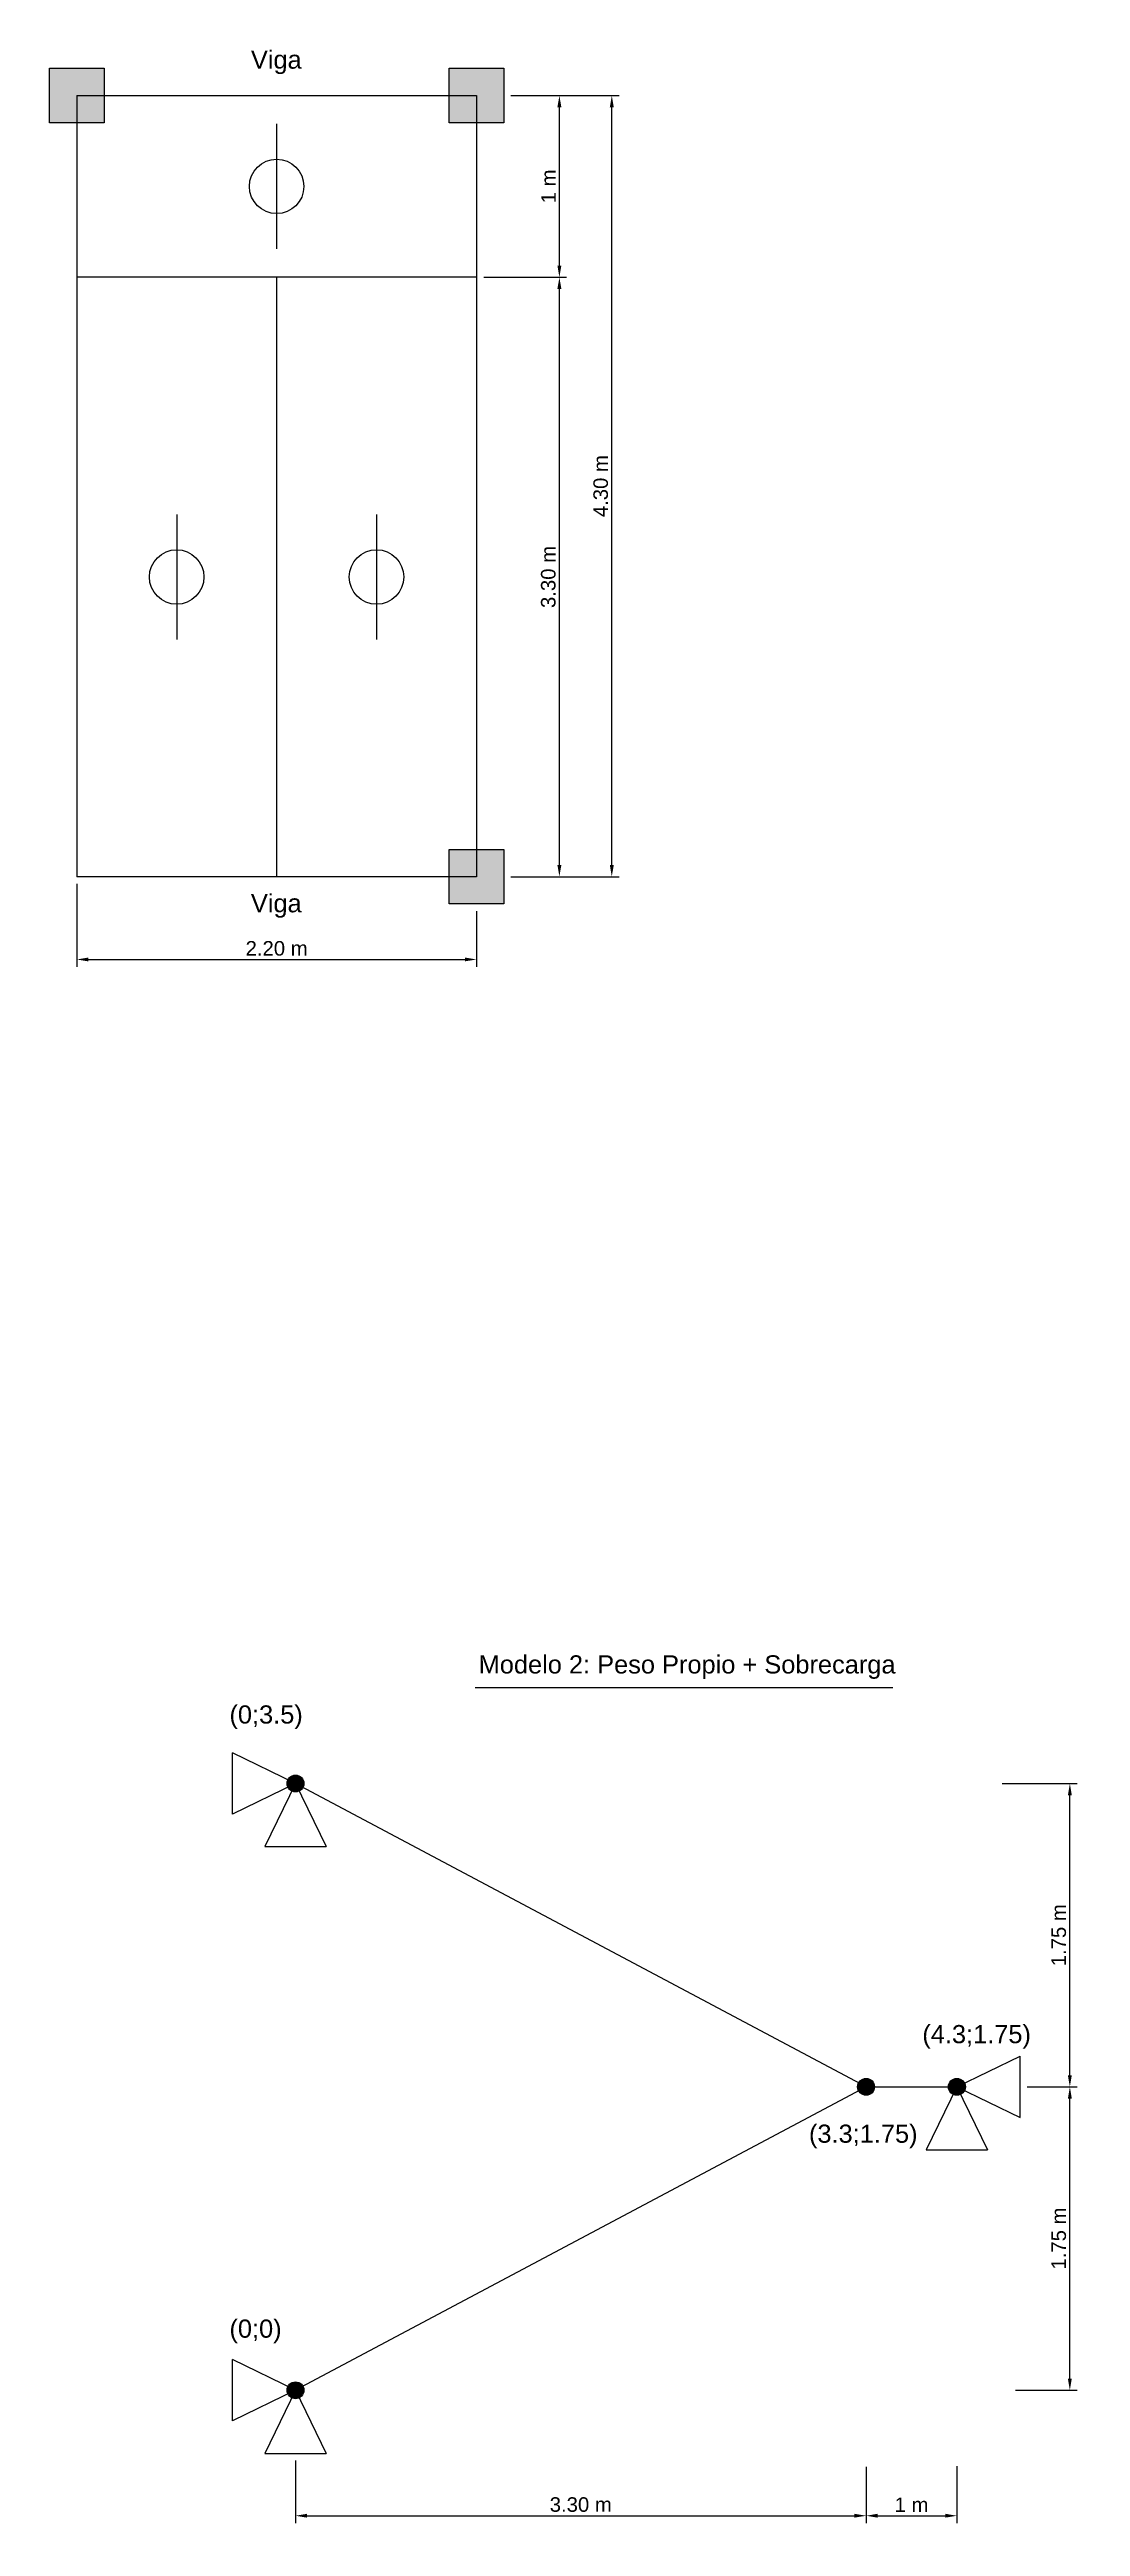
# Model space of a CAD drawing. Extents: x 266.21 to 273.32, y 45.46 to 48.86.
# Drawn here: x 269.66 to 271.078, y 45.455 to 48.864 of the extents above; entities that cross this region are included whole.
import ezdxf

# ---------------------------------------------------------------- set-up
doc = ezdxf.new("R2010")
doc.units = 0
doc.layers.get('0').update_dxf_attribs({"linetype": 'CONTINUOUS'})
doc.layers.get('Defpoints').update_dxf_attribs({"linetype": 'CONTINUOUS'})
doc.layers.add('Cotas', color=3, linetype='CONTINUOUS')
doc.styles.get("Standard").update_dxf_attribs({"font": 'arial.ttf', "height": 0.02})
doc.dimstyles.new('ISO-25', dxfattribs={"dimtxt": 0.01, "dimasz": 0.016, "dimexe": 0.001, "dimexo": 0.001, "dimgap": 0.005, "dimtad": 1, "dimtxsty": 'Standard', "dimcen": 0.016, "dimadec": 0, "dimazin": 0, "dimtfac": 1, "dimtmove": 0, "dimatfit": 3, "dimfxl": 0, "dimarcsym": 0})

# ---------------------------------------------------------------- blocks, each defined once
blk = doc.blocks.new('*D8')
at = {"color": 0, "lineweight": -2}
for p, q in [((269.6974, 47.7155), (269.6974, 47.6016)), ((270.2474, 47.678), (270.2474, 47.6016)), ((269.7134, 47.6116), (270.2314, 47.6116))]:
    blk.add_line(p, q, dxfattribs=at)
at = {"color": 0}
for points in [[(269.7134, 47.6143), (269.7134, 47.609), (269.6974, 47.6116)], [(270.2314, 47.6143), (270.2314, 47.609), (270.2474, 47.6116)]]:
    blk.add_solid(points, dxfattribs=at)
at = {"layer": 'Defpoints', "color": 0}
for p in [(269.6974, 47.7255), (270.2474, 47.688), (270.2474, 47.6116)]:
    blk.add_point(p, dxfattribs=at)
at = {"color": 0, "insert": (269.9724, 47.6268), "char_height": 0.02, "attachment_point": 5}
blk.add_mtext('2.20 m', dxfattribs=at)
blk = doc.blocks.new('*D9')
at = {"color": 0, "lineweight": -2}
for p, q in [((270.2574, 48.5505), (270.3715, 48.5505)), ((270.3615, 47.7415), (270.3615, 48.5345)), ((270.2949, 47.7255), (270.3715, 47.7255))]:
    blk.add_line(p, q, dxfattribs=at)
at = {"color": 0}
for points in [[(270.3588, 48.5345), (270.3642, 48.5345), (270.3615, 48.5505)], [(270.3588, 47.7415), (270.3642, 47.7415), (270.3615, 47.7255)]]:
    blk.add_solid(points, dxfattribs=at)
at = {"layer": 'Defpoints', "color": 0}
for p in [(270.2474, 48.5505), (270.3615, 48.5505), (270.2849, 47.7255)]:
    blk.add_point(p, dxfattribs=at)
at = {"color": 0, "insert": (270.3463, 48.138), "char_height": 0.02, "attachment_point": 5, "rotation": 90}
blk.add_mtext('3.30 m', dxfattribs=at)
blk = doc.blocks.new('*D10')
at = {"color": 0, "lineweight": -2}
for p, q in [((270.2949, 48.8005), (270.3715, 48.8005)), ((270.3615, 48.5665), (270.3615, 48.7845)), ((270.2574, 48.5505), (270.3715, 48.5505))]:
    blk.add_line(p, q, dxfattribs=at)
at = {"color": 0}
for points in [[(270.3588, 48.7845), (270.3642, 48.7845), (270.3615, 48.8005)], [(270.3588, 48.5665), (270.3642, 48.5665), (270.3615, 48.5505)]]:
    blk.add_solid(points, dxfattribs=at)
at = {"layer": 'Defpoints', "color": 0}
for p in [(270.2849, 48.8005), (270.3615, 48.8005), (270.2474, 48.5505)]:
    blk.add_point(p, dxfattribs=at)
at = {"color": 0, "insert": (270.3465, 48.6755), "char_height": 0.02, "attachment_point": 5, "rotation": 90}
blk.add_mtext('1 m', dxfattribs=at)
blk = doc.blocks.new('*D11')
at = {"color": 0, "lineweight": -2}
for p, q in [((270.2949, 48.8005), (270.4436, 48.8005)), ((270.4336, 47.7415), (270.4336, 48.7845)), ((270.2949, 47.7255), (270.4436, 47.7255))]:
    blk.add_line(p, q, dxfattribs=at)
at = {"color": 0}
for points in [[(270.4309, 48.7845), (270.4363, 48.7845), (270.4336, 48.8005)], [(270.4309, 47.7415), (270.4363, 47.7415), (270.4336, 47.7255)]]:
    blk.add_solid(points, dxfattribs=at)
at = {"layer": 'Defpoints', "color": 0}
for p in [(270.2849, 48.8005), (270.4336, 48.8005), (270.2849, 47.7255)]:
    blk.add_point(p, dxfattribs=at)
at = {"color": 0, "insert": (270.4184, 48.263), "char_height": 0.02, "attachment_point": 5, "rotation": 90}
blk.add_mtext('4.30 m', dxfattribs=at)
blk = doc.blocks.new('*D27')
at = {"color": 0, "lineweight": -2}
for p, q in [((269.9983, 45.5458), (269.9983, 45.4599)), ((270.7835, 45.5283), (270.7835, 45.4599)), ((270.0143, 45.4699), (270.7675, 45.4699))]:
    blk.add_line(p, q, dxfattribs=at)
at = {"color": 0}
for points in [[(270.0143, 45.4726), (270.0143, 45.4673), (269.9983, 45.4699)], [(270.7675, 45.4726), (270.7675, 45.4673), (270.7835, 45.4699)]]:
    blk.add_solid(points, dxfattribs=at)
at = {"layer": 'Defpoints', "color": 0}
for p in [(269.9983, 45.5558), (270.7835, 45.5383), (270.7835, 45.4699)]:
    blk.add_point(p, dxfattribs=at)
at = {"color": 0, "insert": (270.3909, 45.4852), "char_height": 0.02, "attachment_point": 5}
blk.add_mtext('3.30 m', dxfattribs=at)
blk = doc.blocks.new('*D26')
at = {"color": 0, "lineweight": -2}
for p, q in [((270.7835, 45.537), (270.7835, 45.4599)), ((270.9085, 45.5383), (270.9085, 45.4599)), ((270.7995, 45.4699), (270.8925, 45.4699))]:
    blk.add_line(p, q, dxfattribs=at)
at = {"color": 0}
for points in [[(270.7995, 45.4726), (270.7995, 45.4673), (270.7835, 45.4699)], [(270.8925, 45.4726), (270.8925, 45.4673), (270.9085, 45.4699)]]:
    blk.add_solid(points, dxfattribs=at)
at = {"layer": 'Defpoints', "color": 0}
for p in [(270.7835, 45.547), (270.9085, 45.5483), (270.9085, 45.4699)]:
    blk.add_point(p, dxfattribs=at)
at = {"color": 0, "insert": (270.846, 45.485), "char_height": 0.02, "attachment_point": 5}
blk.add_mtext('1 m', dxfattribs=at)
blk = doc.blocks.new('*D25')
at = {"color": 0, "lineweight": -2}
for p, q in [((271.0054, 46.0601), (271.0739, 46.0601)), ((271.0639, 45.6586), (271.0639, 46.0441)), ((270.989, 45.6426), (271.0739, 45.6426))]:
    blk.add_line(p, q, dxfattribs=at)
at = {"color": 0}
for points in [[(271.0612, 46.0441), (271.0666, 46.0441), (271.0639, 46.0601)], [(271.0612, 45.6586), (271.0666, 45.6586), (271.0639, 45.6426)]]:
    blk.add_solid(points, dxfattribs=at)
at = {"layer": 'Defpoints', "color": 0}
for p in [(270.9954, 46.0601), (271.0639, 46.0601), (270.979, 45.6426)]:
    blk.add_point(p, dxfattribs=at)
at = {"color": 0, "insert": (271.0487, 45.8514), "char_height": 0.02, "attachment_point": 5, "rotation": 90}
blk.add_mtext('1.75 m', dxfattribs=at)
blk = doc.blocks.new('*D24')
at = {"color": 0, "lineweight": -2}
for p, q in [((270.9706, 46.4775), (271.0739, 46.4775)), ((271.0639, 46.0761), (271.0639, 46.4615)), ((271.0054, 46.0601), (271.0739, 46.0601))]:
    blk.add_line(p, q, dxfattribs=at)
at = {"color": 0}
for points in [[(271.0612, 46.4615), (271.0666, 46.4615), (271.0639, 46.4775)], [(271.0612, 46.0761), (271.0666, 46.0761), (271.0639, 46.0601)]]:
    blk.add_solid(points, dxfattribs=at)
at = {"layer": 'Defpoints', "color": 0}
for p in [(270.9606, 46.4775), (271.0639, 46.4775), (270.9954, 46.0601)]:
    blk.add_point(p, dxfattribs=at)
at = {"color": 0, "insert": (271.0487, 46.2688), "char_height": 0.02, "attachment_point": 5, "rotation": 90}
blk.add_mtext('1.75 m', dxfattribs=at)

msp = doc.modelspace()

# ---------------------------------------------------------------- hatches: boundary and pattern name
at = {"layer": 'Cotas'}
for points in [[(269.6599, 48.838), (269.6599, 48.763), (269.7349, 48.763), (269.7349, 48.838)], [(270.2849, 48.838), (270.2099, 48.838), (270.2099, 48.763), (270.2849, 48.763)], [(270.2099, 47.763), (270.2099, 47.688), (270.2849, 47.688), (270.2849, 47.763)], [(269.9867, 46.4776, 1), (270.01, 46.4776, 1)], [(270.7719, 46.0601, 1), (270.7952, 46.0601, 1)], [(270.8969, 46.0601, 1), (270.9202, 46.0601, 1)], [(269.9867, 45.6426, 1), (270.01, 45.6426, 1)]]:
    msp.add_hatch(color=256, dxfattribs=at).paths.add_polyline_path(points)

# ---------------------------------------------------------------- linework, layer by layer
at = {"lineweight": 30}
for p, q in [((269.6974, 48.8005), (270.2474, 48.8005)), ((269.6974, 48.8005), (269.6974, 48.5505)), ((270.2474, 48.8005), (270.2474, 48.5505)), ((270.2474, 48.5505), (269.6974, 48.5505)), ((269.6974, 48.5505), (269.6974, 47.7255)), ((269.9724, 48.5505), (269.9724, 47.7255)), ((270.2474, 48.5505), (270.2474, 47.7255)), ((270.2474, 47.7255), (269.6974, 47.7255)), ((269.9983, 46.4776), (269.9115, 46.5199)), ((269.9115, 46.4353), (269.9115, 46.5199)), ((269.9983, 46.4776), (269.9115, 46.4353)), ((269.9983, 46.4776), (269.9561, 46.3908)), ((270.7835, 46.0601), (269.9983, 46.4776)), ((269.9983, 46.4776), (270.0406, 46.3908)), ((269.9561, 46.3908), (270.0406, 46.3908)), ((270.9085, 46.0601), (270.9954, 46.1024)), ((270.9954, 46.0178), (270.9954, 46.1024)), ((270.7835, 46.0601), (269.9983, 45.6426)), ((270.7835, 46.0601), (270.9085, 46.0601)), ((270.9085, 46.0601), (270.8663, 45.9733)), ((270.9085, 46.0601), (270.9954, 46.0178)), ((270.9085, 46.0601), (270.9508, 45.9733)), ((270.8663, 45.9733), (270.9508, 45.9733)), ((269.9115, 45.6003), (269.9115, 45.6849)), ((269.9983, 45.6426), (269.9115, 45.6849)), ((269.9983, 45.6426), (269.9115, 45.6003)), ((269.9983, 45.6426), (269.9561, 45.5558)), ((269.9983, 45.6426), (270.0406, 45.5558)), ((269.9561, 45.5558), (270.0406, 45.5558))]:
    msp.add_line(p, q, dxfattribs=at)
for p, q in [((269.9724, 48.7614), (269.9724, 48.5896)), ((269.8349, 48.2239), (269.8349, 48.0521)), ((270.1099, 48.2239), (270.1099, 48.0521)), ((270.2454, 46.6097), (270.8205, 46.6097))]:
    msp.add_line(p, q)
for centre, radius in [((269.9724, 48.6755), 0.0375), ((269.8349, 48.138), 0.0375), ((270.1099, 48.138), 0.0375), ((269.9983, 46.4776), 0.0116), ((270.7835, 46.0601), 0.0116), ((270.9085, 46.0601), 0.0116), ((269.9983, 45.6426), 0.0116)]:
    msp.add_circle(centre, radius)
at = {"layer": 'Cotas'}
for points in [[(269.6599, 48.838), (269.7349, 48.838), (269.7349, 48.763), (269.6599, 48.763)], [(270.2099, 48.838), (270.2849, 48.838), (270.2849, 48.763), (270.2099, 48.763)], [(270.2099, 47.763), (270.2849, 47.763), (270.2849, 47.688), (270.2099, 47.688)]]:
    msp.add_lwpolyline(points, close=True, dxfattribs=at)

# ---------------------------------------------------------------- texts
for s, p in [('Viga', (269.937, 48.8375)), ('Viga', (269.937, 47.6765)), ('Modelo 2: Peso Propio + Sobrecarga', (270.2504, 46.629)), ('(0;3.5)', (269.9075, 46.5601)), ('(4.3;1.75)', (270.8609, 46.1202)), ('(3.3;1.75)', (270.7049, 45.9832)), ('(0;0)', (269.9075, 45.7149))]:
    msp.add_text(s, height=0.025).set_placement(p)

# ---------------------------------------------------------------- dimensions: what is measured, and where the dimension line sits
for base, p1, p2, text, override, picture, middle in [((270.3615, 48.8005), (270.2474, 48.5505), (270.2849, 48.8005), '1 m', {"dimexe": 0.01, "dimexo": 0.01, "dimpost": 'm', "dimtmove": 1}, '*D10', (270.3465, 48.6755)), ((270.4336, 48.8005), (270.2849, 47.7255), (270.2849, 48.8005), '4.30 m', {"dimexe": 0.01, "dimexo": 0.01, "dimpost": 'm'}, '*D11', (270.4184, 48.263)), ((270.3615, 48.5505), (270.2849, 47.7255), (270.2474, 48.5505), '3.30 m', {"dimexe": 0.01, "dimexo": 0.01, "dimpost": 'm'}, '*D9', (270.3463, 48.138)), ((271.0639, 46.4775), (270.9954, 46.0601), (270.9606, 46.4775), '1.75 m', {"dimexe": 0.01, "dimexo": 0.01, "dimpost": 'm', "dimtmove": 1}, '*D24', (271.0487, 46.2688)), ((271.0639, 46.0601), (270.979, 45.6426), (270.9954, 46.0601), '1.75 m', {"dimexe": 0.01, "dimexo": 0.01, "dimpost": 'm'}, '*D25', (271.0487, 45.8514))]:
    dim = msp.add_linear_dim(base=base, p1=p1, p2=p2, angle=90, text=text, dimstyle='ISO-25', override=override)
    dim.commit()
    dim.dimension.update_dxf_attribs({"geometry": picture, "text_midpoint": middle})
for base, p1, p2, text, override, picture, middle in [((270.2474, 47.6116), (269.6974, 47.7255), (270.2474, 47.688), '2.20 m', {"dimexe": 0.01, "dimexo": 0.01, "dimpost": 'm'}, '*D8', (269.9724, 47.6268)), ((270.7835, 45.4699), (269.9983, 45.5558), (270.7835, 45.5383), '3.30 m', {"dimexe": 0.01, "dimexo": 0.01, "dimpost": 'm'}, '*D27', (270.3909, 45.4852)), ((270.9085, 45.4699), (270.7835, 45.547), (270.9085, 45.5483), '1 m', {"dimexe": 0.01, "dimexo": 0.01, "dimpost": 'm', "dimtmove": 1}, '*D26', (270.846, 45.485))]:
    dim = msp.add_linear_dim(base=base, p1=p1, p2=p2, text=text, dimstyle='ISO-25', override=override)
    dim.commit()
    dim.dimension.update_dxf_attribs({"geometry": picture, "text_midpoint": middle})

doc.saveas('drawing.dxf')
